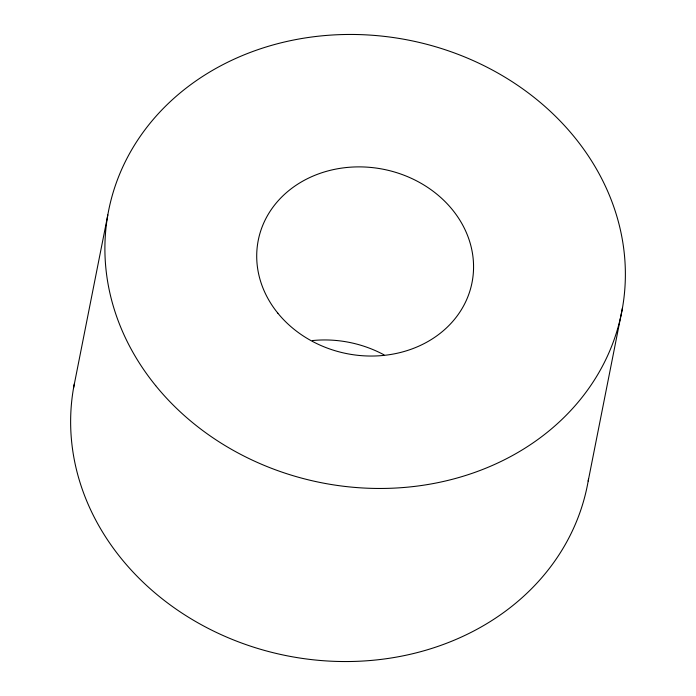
<?xml version="1.0" encoding="UTF-8"?>
<svg xmlns="http://www.w3.org/2000/svg" width="696" height="696" viewBox="0 0 696 696"><rect width="100%" height="100%" fill="white"/><g stroke="black" fill="none" stroke-linecap="round" stroke-linejoin="round"><path stroke-width="1.04" d="M73.55 388.003L107.819 214.925M588.181 481.075L622.45 307.997M588.538 478.978A261.505 225.547 11.2 0 1 290.771 656.502A261.505 225.547 11.2 0 1 74.333 383.818M312.313 340.579A108.959 93.977 11.2 0 1 384.018 354.847M155.695 385.662A261.505 225.547 11.2 0 0 603.623 363.921A261.505 225.547 11.2 0 0 336.09 34.8A261.505 225.547 11.2 0 0 155.695 385.662M277.869 313.209A108.959 93.977 11.2 0 0 464.502 304.152A108.959 93.977 11.2 0 0 353.029 167.023A108.959 93.977 11.2 0 0 277.869 313.209"/></g></svg>
